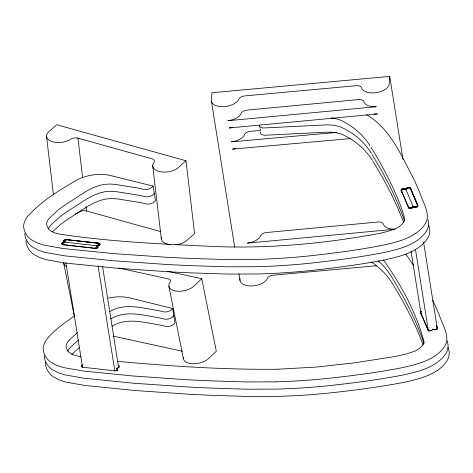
<?xml version="1.0" encoding="UTF-8"?>
<svg xmlns="http://www.w3.org/2000/svg" width="473" height="473" viewBox="0 0 473 473"><rect width="100%" height="100%" fill="white"/><g stroke="black" fill="none" stroke-linecap="round" stroke-linejoin="round"><path stroke-width="0.71" d="M240.053 278.455L239.941 279.945A14.013 7.444 -9 0 0 252.446 285.917A14.013 7.444 -9 0 0 267.411 278.313A5.788 3.075 -9 0 1 273.252 275.197L376.981 265.672M259.192 125.103L259.174 125.327A5.788 3.075 -9 0 0 264.241 127.958L324.756 124.943A28.954 15.378 -9 0 1 341.388 127.332C352.864 132.546 363.24 140.936 370.205 151.561M260.398 131.695L260.333 132.594A5.788 3.075 -9 0 0 265.394 135.225L325.915 132.209A28.954 15.378 -9 0 1 342.547 134.604C354.023 139.813 364.393 148.209 371.364 158.827M389.74 76.401L389.161 84.354A14.013 7.444 -9 0 1 375.597 92.72A14.013 7.444 -9 0 1 361.555 87.783A5.788 3.075 -9 0 0 356.098 85.702L244.712 95.93A5.788 3.075 -9 0 0 238.871 99.046A14.013 7.444 -9 0 1 223.906 106.65A14.013 7.444 -9 0 1 211.401 100.678L211.987 92.726L389.74 76.401L402.972 159.478M404.586 219.62L403.924 215.7L401.648 208.717M424.074 342.02C416.731 313.676 400.974 284.356 383.443 259.961M405.391 189.094C405.97 188.579 409.08 186.196 410.629 188.195L418.002 205.554M406.094 188.916C406.709 187.302 409.547 186.87 410.629 188.195M404.48 220.105L404.421 220.294A22.503 11.955 -9 0 1 398.733 226.957L396.291 228.364A16.768 8.904 -9 0 1 395.842 228.571C382.74 233.81 368.508 235.27 354.697 237.653C305.729 245.345 256.047 248.786 206.512 246.149C158.372 243.944 110.085 241.496 62.347 234.596C57.883 233.709 53 233.012 49.476 229.878A18.725 9.945 -9 0 1 49.251 229.653C47.288 227.448 45.65 224.001 47.312 221.181A30.142 16.005 -9 0 1 49.582 217.876L58.416 209.776L65.617 204.573A7.054 3.749 -9 0 1 65.984 204.348L85.79 191.595L92.625 188.006L98.615 185.664L104.125 184.399L109.523 184.027L115.164 184.369L137.158 187.905A28.954 15.378 -9 0 1 140.345 188.544L143.609 189.354A5.788 3.075 -9 0 0 151.573 187.598L153.163 186.126L110.522 175.542A28.954 15.378 -9 0 0 76.827 180.065C59.261 190.247 41.299 201.06 27.676 216.35A51.108 27.144 -9 0 0 25.051 220.66L24.064 223.303A37.255 19.783 -9 0 0 23.65 226.1C23.644 230.369 25.743 234.431 28.646 237.464A41.062 21.811 -9 0 0 31.543 239.876L37.473 243.045L43.687 245.097L63.311 248.556L113.094 253.563L165.645 257.206A1241.631 659.468 -9 0 0 191.281 258.447L226.301 259.547L255.905 259.441A384.265 204.094 -9 0 0 292.338 257.478A376.372 199.902 -9 0 0 306.226 256.23C333.016 253.303 359.829 250.01 386.228 244.511C396.339 242.093 406.745 239.45 415.471 233.561M423.968 342.505L423.92 342.671A22.503 11.955 -9 0 1 418.221 349.358L415.737 350.783A16.768 8.904 -9 0 1 415.329 350.972L407.058 353.798L395.15 356.518L354.614 362.815L316.206 367.083L278.443 369.182M48.14 229.174L48.465 228.453A30.142 16.005 -9 0 1 50.741 225.142L59.574 217.042L66.77 211.839A7.054 3.749 -9 0 1 67.142 211.614L86.949 198.861L93.778 195.272L99.768 192.931L105.284 191.666L110.676 191.293L116.317 191.642L138.317 195.172A28.954 15.378 -9 0 1 141.504 195.81L144.768 196.62A5.788 3.075 -9 0 0 152.726 194.864L154.322 193.392M67.781 351.214L67.952 350.848A30.142 16.005 -9 0 1 70.229 347.543L78.347 340.046M64.363 242.294L63.749 242.359L64.641 241.904M97.544 248.183L97.202 246.001L99.466 245.02L100.105 244.033L99.318 245.109L97.479 245.611L97.822 247.793M117.038 370.584L116.967 368.012A2.318 1.23 -9 0 0 119.509 366.829A2.318 1.23 -9 0 0 118.185 365.499M98.869 243.311L95.292 248.26L62.992 244.606L66.527 239.645L98.869 243.311L99.218 245.493M69.064 340.276L77.33 332.661M71.648 354.508L79.641 347.194M52.272 231.983L60.964 224.119L67.929 219.105A7.054 3.749 -9 0 1 68.301 218.887L88.108 206.127L94.937 202.539L100.926 200.203L106.437 198.938L111.835 198.565L117.475 198.908L139.476 202.444A28.954 15.378 -9 0 1 142.663 203.077L145.926 203.887A5.788 3.075 -9 0 0 153.885 202.131L155.481 200.658L153.163 186.126M183.376 357.493A14.013 7.355 -11.4 0 0 192.369 363.702A14.013 7.355 -11.4 0 0 208.232 358.883L216.315 351.208L201.764 278.733L193.682 286.407A14.013 7.355 -11.4 0 1 175.619 290.978A14.013 7.355 -11.4 0 1 169.996 282.31A5.788 3.039 -11.4 0 0 167.962 278.786L118.77 268.061M108.341 298.091A28.954 15.378 -9 0 1 130.01 297.937L172.657 308.526L171.06 309.998A5.788 3.075 -9 0 1 163.096 311.754L159.833 310.944A28.954 15.378 -9 0 0 156.652 310.306C141.196 307.828 124.05 302.732 109.63 311.707M173.81 315.793L172.213 317.265A5.788 3.075 -9 0 1 164.255 319.021L160.991 318.211A28.954 15.378 -9 0 0 157.805 317.572C142.355 315.095 125.209 309.998 110.783 318.973M82.598 177.487L77.962 138.181A5.788 3.104 -6.7 0 0 70.583 139.245A14.013 7.521 -6.7 0 1 52.048 141.61A14.013 7.521 -6.7 0 1 48.494 132.014L56.642 124.73L185.99 160.761L177.848 168.045A14.013 7.521 -6.7 0 1 159.62 171.575A14.013 7.521 -6.7 0 1 153.92 162.458A5.788 3.104 -6.7 0 0 151.863 158.762L77.749 138.122M74.764 315.704C65.055 322.675 54.833 329.439 47.164 338.745A51.108 27.144 -9 0 0 44.539 343.061L43.551 345.704A37.255 19.783 -9 0 0 43.138 348.495C43.138 352.763 45.231 356.831 48.134 359.864A41.062 21.811 -9 0 0 51.031 362.277L56.961 365.44L63.175 367.497L82.799 370.95L132.588 375.958L185.132 379.606A1241.631 659.468 -9 0 0 210.769 380.848L245.794 381.948L275.398 381.835M437.271 370.495C427.344 377.129 415.412 379.772 403.924 382.332C378.826 387.192 353.437 390.444 328.026 393.164A376.372 199.902 -9 0 1 314.143 394.411A384.265 204.094 -9 0 1 277.71 396.374L248.106 396.48L213.087 395.381A1241.631 659.468 -9 0 1 187.444 394.139L134.9 390.497L85.11 385.489L65.487 382.03L59.273 379.979L53.343 376.81A41.062 21.811 -9 0 1 50.451 374.397C47.542 371.364 45.449 367.302 45.455 363.033A37.255 19.783 -9 0 1 45.514 362.076M111.941 326.24C126.362 317.265 143.514 322.361 158.963 324.839A28.954 15.378 -9 0 1 162.15 325.477L165.414 326.287A5.788 3.075 -9 0 0 173.372 324.531L174.969 323.059L172.657 308.526M401.683 192.375L401.335 190.193L410.268 188.118L417.783 205.767M408.814 207.848L413.875 206.671A2.028 1.076 -9 0 0 416.329 207.056A2.028 1.076 -9 0 0 417.724 205.619M413.739 206.896C414.738 208.936 419.474 204.957 417.482 206.701C416.139 207.813 414.389 207.085 413.006 207.032A2.318 1.23 -9 0 1 410.919 208.457A2.318 1.23 -9 0 1 408.471 207.765L401.08 190.365M433.197 329.267C434.61 331.467 439.003 327.056 436.969 329.102C435.627 330.237 433.859 329.456 432.493 329.433A2.318 1.23 -9 0 1 430.406 330.858A2.318 1.23 -9 0 1 427.959 330.166L420.574 312.759M395.044 229.204L247.426 243.134A14.013 7.438 -9.2 0 0 260.735 235.655A5.788 3.075 -9.2 0 1 266.571 232.527L377.915 222.02A5.788 3.075 -9.2 0 1 383.372 224.078A14.013 7.438 -9.2 0 0 394.671 229.18M260.239 130.453L250.489 131.323A5.788 3.08 -8.8 0 0 244.642 134.427A14.013 7.45 -8.8 0 1 231.327 141.847L336.953 132.416M350.931 138.542L232.456 149.113A14.013 7.45 -8.8 0 0 235.773 148.492M278.295 369.188L275.162 369.259M274.866 369.265C222.345 369.715 169.854 366.132 117.576 361.354M66.918 239.509L65.558 239.598L98.733 243.104L100.105 244.056L98.697 243.104M64.766 242.129L97.071 245.783M63.146 244.807L94.925 248.396A2.318 1.23 -9 0 0 97.799 247.545A2.318 1.23 -9 0 0 97.202 246.001M81.096 356.861L73.628 354.992L68.904 352.225A18.725 9.945 -9 0 1 68.739 352.048C66.876 349.99 65.091 346.396 66.799 343.581A30.142 16.005 -9 0 1 69.07 340.276M167.797 271.325L201.764 278.733M113.189 336.149L182.507 351.262M86.334 210.911L160.442 231.551M366.587 114.637C390.385 128.798 401.352 155.564 413.686 178.948A1090.058 578.964 -9 0 1 419.811 192.677C422.501 201.415 428.763 210.314 427.06 219.791A45.668 24.259 -9 0 1 415.46 233.556M371.441 261.989C379.813 267.848 387.476 275.067 392.625 283.989C404.592 303.258 415.176 323.461 423.116 344.734M378.252 260.966C386.009 267.31 391.218 275.93 396.179 284.474C407.2 303.234 417.121 322.793 424.021 343.469M405.893 254.22L413.692 265.643M63.89 241.449L64.553 241.874L63.837 241.372M369.052 144.289C362.082 133.67 351.705 125.28 340.229 120.065A28.954 15.378 -9 0 0 331.13 117.878M369.247 144.59L369.957 145.69M370.4 151.857L370.696 152.306M371.559 159.123L371.849 159.572M370.897 152.619L371.435 153.459M372.056 159.892L372.269 160.223M372.807 161.062L382.675 177.724L391.366 194.131M370.986 147.316C382.97 166.65 393.566 186.918 401.482 208.268M372.145 154.582L381.859 171.072L390.207 186.865M390.29 187.024L397.113 201.788L402.641 215.534M391.443 194.291L397.74 207.83L403.268 221.37M432.6 300.154L433.173 301.348A1090.058 578.964 -9 0 1 439.299 315.071C441.995 323.81 448.25 332.714 446.547 342.192A45.668 24.259 -9 0 1 434.947 355.956C425.032 362.602 413.089 365.227 401.612 367.793C376.514 372.659 351.126 375.911 325.714 378.631A376.372 199.902 -9 0 1 311.825 379.878A384.265 204.094 -9 0 1 275.398 381.835M405.804 189.153L413.296 206.819M401.335 190.193L408.832 207.842L417.765 205.796L410.268 188.118L410.499 189.578M436.354 325.282L437.49 327.955M436.75 326.938L437.212 328.02A2.028 1.076 -9 0 1 435.816 329.45A2.028 1.076 -9 0 1 433.369 329.072L432.204 329.338A2.028 1.076 -9 0 1 430.489 330.686A2.028 1.076 -9 0 1 428.236 330.101L420.869 312.736A2.028 1.076 -9 0 1 421.26 311.784M403.445 221.849L403.717 222.576M402.807 215.984L404.533 221.074M428.721 225.053L429.171 226.703M447.204 340.737L448.126 345.189L447.7 349.458A45.668 24.259 -9 0 1 436.106 363.223C426.191 369.874 414.247 372.493 402.771 375.065C377.673 379.925 352.279 383.177 326.873 385.897A376.372 199.902 -9 0 1 312.984 387.145A384.265 204.094 -9 0 1 276.551 389.102L246.947 389.214L211.928 388.114A1241.631 659.468 -9 0 1 186.291 386.873L133.741 383.231L83.952 378.223L64.334 374.764L58.114 372.706L52.19 369.543A41.062 21.811 -9 0 1 49.293 367.131C46.389 364.098 44.291 360.036 44.296 355.767M448.209 347.454L449.285 352.456L448.859 356.725A45.668 24.259 -9 0 1 437.265 370.489M428.018 219.437L428.704 224.072L428.213 227.058A45.668 24.259 -9 0 1 416.618 240.822C406.703 247.474 394.76 250.099 383.284 252.665C358.185 257.525 332.791 260.777 307.379 263.496A376.372 199.902 -9 0 1 293.497 264.75A384.265 204.094 -9 0 1 257.064 266.707L227.46 266.813L192.44 265.714A1241.631 659.468 -9 0 1 166.798 264.472L114.253 260.83L64.464 255.822L44.84 252.363L38.626 250.312L32.696 247.148A41.062 21.811 -9 0 1 29.805 244.736C26.896 241.697 24.803 237.635 24.809 233.366M429.307 227.312L429.862 231.338L429.372 234.33A45.668 24.259 -9 0 1 417.777 248.094C407.856 254.74 395.919 257.365 384.437 259.931C359.338 264.791 333.95 268.043 308.538 270.763A376.372 199.902 -9 0 1 294.655 272.016A384.265 204.094 -9 0 1 258.223 273.973L228.619 274.08L193.599 272.98A1241.631 659.468 -9 0 1 167.956 271.744L115.412 268.096L65.623 263.089L45.999 259.636L39.785 257.578L33.855 254.415A41.062 21.811 -9 0 1 30.964 252.003C28.055 248.969 25.962 244.902 25.962 240.633M168.896 286.401L183.447 358.877M63.731 263.307L74.391 316.407M423.566 242.211L437.365 328.889M415.442 249.36L428.432 330.934M411.078 251.376L421.283 315.473M259.653 125.712L259.884 127.166M260.12 128.621L260.351 130.075M211.461 101.305L234.667 247.054M238.96 274.015L240.006 280.572M102.576 266.618L118.699 367.864M116.967 368.012L117.428 370.921M98.077 265.743L114.892 371.358M65.889 262.817L82.592 367.704M185.99 160.761L194.569 233.55L186.427 240.834A14.013 7.521 -6.7 0 1 175.382 244.795M152.72 165.828L161.299 238.617M86.027 206.6L86.541 210.97A5.788 3.104 -6.7 0 0 79.162 212.034A14.013 7.521 -6.7 0 1 75.225 213.932M46.591 136.774L53.455 195.006M412.716 206.938A2.028 1.076 -9 0 1 411.002 208.291A2.028 1.076 -9 0 1 408.749 207.7M406.384 189.023A2.028 1.076 -9 0 1 408.098 187.675A2.028 1.076 -9 0 1 410.351 188.26M401.376 190.341A2.028 1.076 -9 0 1 402.771 188.904A2.028 1.076 -9 0 1 405.219 189.289M66.563 266.76A14.013 7.355 -11.4 0 1 63.666 262.61M170.357 244.736A14.013 7.521 -6.7 0 1 161.47 237.215M374.178 113.963A14.013 7.438 -9.2 0 0 377.442 113.981L229.121 127.982A14.013 7.438 -9.2 0 0 232.432 127.343M95.032 248.242A2.028 1.076 -9 0 0 97.604 247.438A2.028 1.076 -9 0 0 96.847 246.102L97.302 245.457A2.028 1.076 -9 0 0 99.714 244.476A2.028 1.076 -9 0 0 98.585 243.258L66.805 239.669A2.028 1.076 -9 0 0 64.239 240.467A2.028 1.076 -9 0 0 64.996 241.804M63.258 244.647A2.028 1.076 -9 0 1 62.129 243.429A2.028 1.076 -9 0 1 64.541 242.448M116.689 368.402A2.318 1.23 -9 0 1 117.286 369.945A2.318 1.23 -9 0 1 114.413 370.797L82.633 367.202A2.318 1.23 -9 0 1 81.226 366.244A2.318 1.23 -9 0 1 82.544 364.943M63.737 241.005L63.82 241.336L64.08 240.325L65.587 239.586L64.245 240.178L63.737 240.982M401.045 190.128C400.903 189.531 402.848 188.325 404.001 188.621C407.223 189.17 400.708 187.828 401.045 190.193M420.532 312.529L421.159 311.618L420.532 312.529M61.738 243.79L62.927 244.772L61.957 244.328L61.786 243.565L63.814 242.347L62.324 242.927L61.738 243.855M358.422 99.596L247.083 110.103A5.788 3.075 -9.2 0 0 241.242 113.236A14.013 7.438 -9.2 0 1 227.939 120.716L376.26 106.715A14.013 7.438 -9.2 0 1 363.879 101.66A5.788 3.075 -9.2 0 0 358.422 99.596"/></g></svg>
